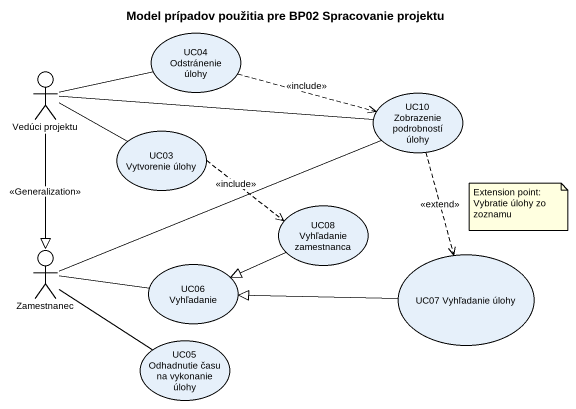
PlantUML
@startuml
title Model prípadov použitia pre BP02 Spracovanie projektu
usecase "UC04 Odstránenie úlohy" as UC04_Odstránenie_úlohy
actor "Vedúci projektu" as Vedúci_projektu
usecase "UC10 Zobrazenie podrobností úlohy" as UC10_Zobrazenie_podrobností
usecase "UC03 Vytvorenie úlohy" as UC03_Vytvorenie_úlohy
usecase "UC08 Vyhľadanie zamestnanca" as UC08_Vyhľadanie_zamestnanca
actor Zamestnanec
usecase "UC06 Vyhľadanie" as UC06_Vyhľadanie
usecase "UC07 Vyhľadanie úlohy" as UC07_Vyhľadanie_úlohy
usecase "UC05 Odhadnutie času na vykonanie úlohy" as UC05_Odhadnutie_času_na
UC04_Odstránenie_úlohy .right.> UC10_Zobrazenie_podrobností : <<include>>
Vedúci_projektu -right- UC04_Odstránenie_úlohy
Vedúci_projektu -right- UC10_Zobrazenie_podrobností
Vedúci_projektu -right- UC03_Vytvorenie_úlohy
Vedúci_projektu --|> Zamestnanec : <<Generalization>>
UC10_Zobrazenie_podrobností ..> UC07_Vyhľadanie_úlohy : <<extend>>
UC03_Vytvorenie_úlohy .right.> UC08_Vyhľadanie_zamestnanca : <<include>>
UC08_Vyhľadanie_zamestnanca -left-|> UC06_Vyhľadanie
Zamestnanec -right- UC10_Zobrazenie_podrobností
Zamestnanec -right- UC06_Vyhľadanie
Zamestnanec -right- UC05_Odhadnutie_času_na
UC07_Vyhľadanie_úlohy -left-|> UC06_Vyhľadanie
note as N1
  Extension point: Vybratie úlohy zo zoznamu
end note
@enduml
